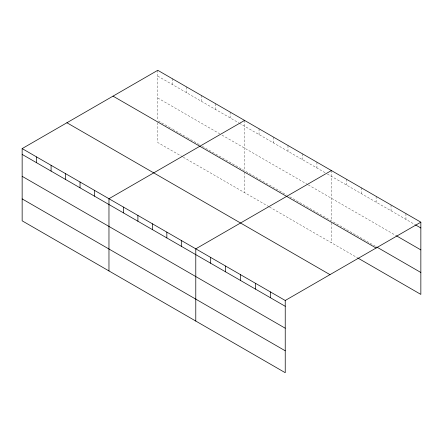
<?xml version="1.0" encoding="UTF-8"?>
<svg xmlns="http://www.w3.org/2000/svg" width="443" height="443" viewBox="0 0 443 443"><rect width="100%" height="100%" fill="white"/><g stroke="black" fill="none" stroke-linecap="round" stroke-linejoin="round"><path stroke-width="0.33" stroke-dasharray="2.21 1.66" d="M157.769 70.299L157.769 120.601M157.769 76.102L238.799 122.883M239.381 123.215L325.035 172.67M327.349 174.005L414.886 224.546M157.769 98.019L219.7 133.769M222.015 135.109L307.675 184.565M308.25 184.897L395.804 235.443M158.35 120.933L172.238 128.952M172.82 129.284L186.708 137.308M187.289 137.64L200.02 144.994M202.335 146.328L286.261 194.782M289.733 196.786L375.531 246.319M182.66 156.883L157.769 142.519L157.769 122.656M183.236 157.221L268.895 206.671M269.477 207.008L357.047 257.566M405.943 213.576L405.943 219.379M391.036 204.971L391.036 210.774M376.129 196.365L376.129 202.169M361.217 187.754L361.217 193.558M346.31 179.149L346.31 184.952M331.403 170.544L331.403 220.847M331.403 222.901L331.403 242.764M316.933 162.188L316.933 167.991M302.464 153.832L302.464 159.635M287.994 145.481L287.994 151.284M273.525 137.125L273.525 142.928M259.055 128.775L259.055 134.578M244.586 120.418L244.586 170.721M244.586 172.089L244.586 192.639M230.116 112.068L230.116 117.871M215.647 103.712L215.647 109.515M201.177 95.356L201.177 101.159M186.708 87.005L186.708 92.808M172.238 78.649L172.238 84.452"/><path stroke-width="0.66" d="M22.15 148.599L285.231 300.481L285.231 372.701L22.15 220.819L22.15 148.599L157.769 70.299L420.85 222.181L420.85 294.401L357.639 257.909M244.586 120.418L108.967 198.719L108.967 270.939M331.403 170.544L195.784 248.844L195.784 321.064M285.231 300.481L420.85 222.181M415.484 224.889L420.85 227.984M396.402 235.787L420.85 249.902M376.722 247.011L420.85 272.484M113.015 96.137L376.096 248.025M66.904 122.755L329.985 274.643M22.15 154.402L285.231 306.285M22.15 176.32L285.231 328.202M22.15 198.901L285.231 350.784M270.319 291.876L270.319 297.679M255.412 283.271L255.412 289.074M240.505 274.666L240.505 280.469M225.598 266.055L225.598 271.858M210.691 257.449L210.691 263.253M181.314 240.488L181.314 246.291M166.845 232.132L166.845 237.935M152.375 223.781L152.375 229.585M137.906 215.425L137.906 221.229M123.436 207.075L123.436 212.878M94.497 190.368L94.497 196.171M80.028 182.012L80.028 187.815M65.558 173.656L65.558 179.459M51.089 165.305L51.089 171.109M36.619 156.949L36.619 162.753"/></g></svg>
